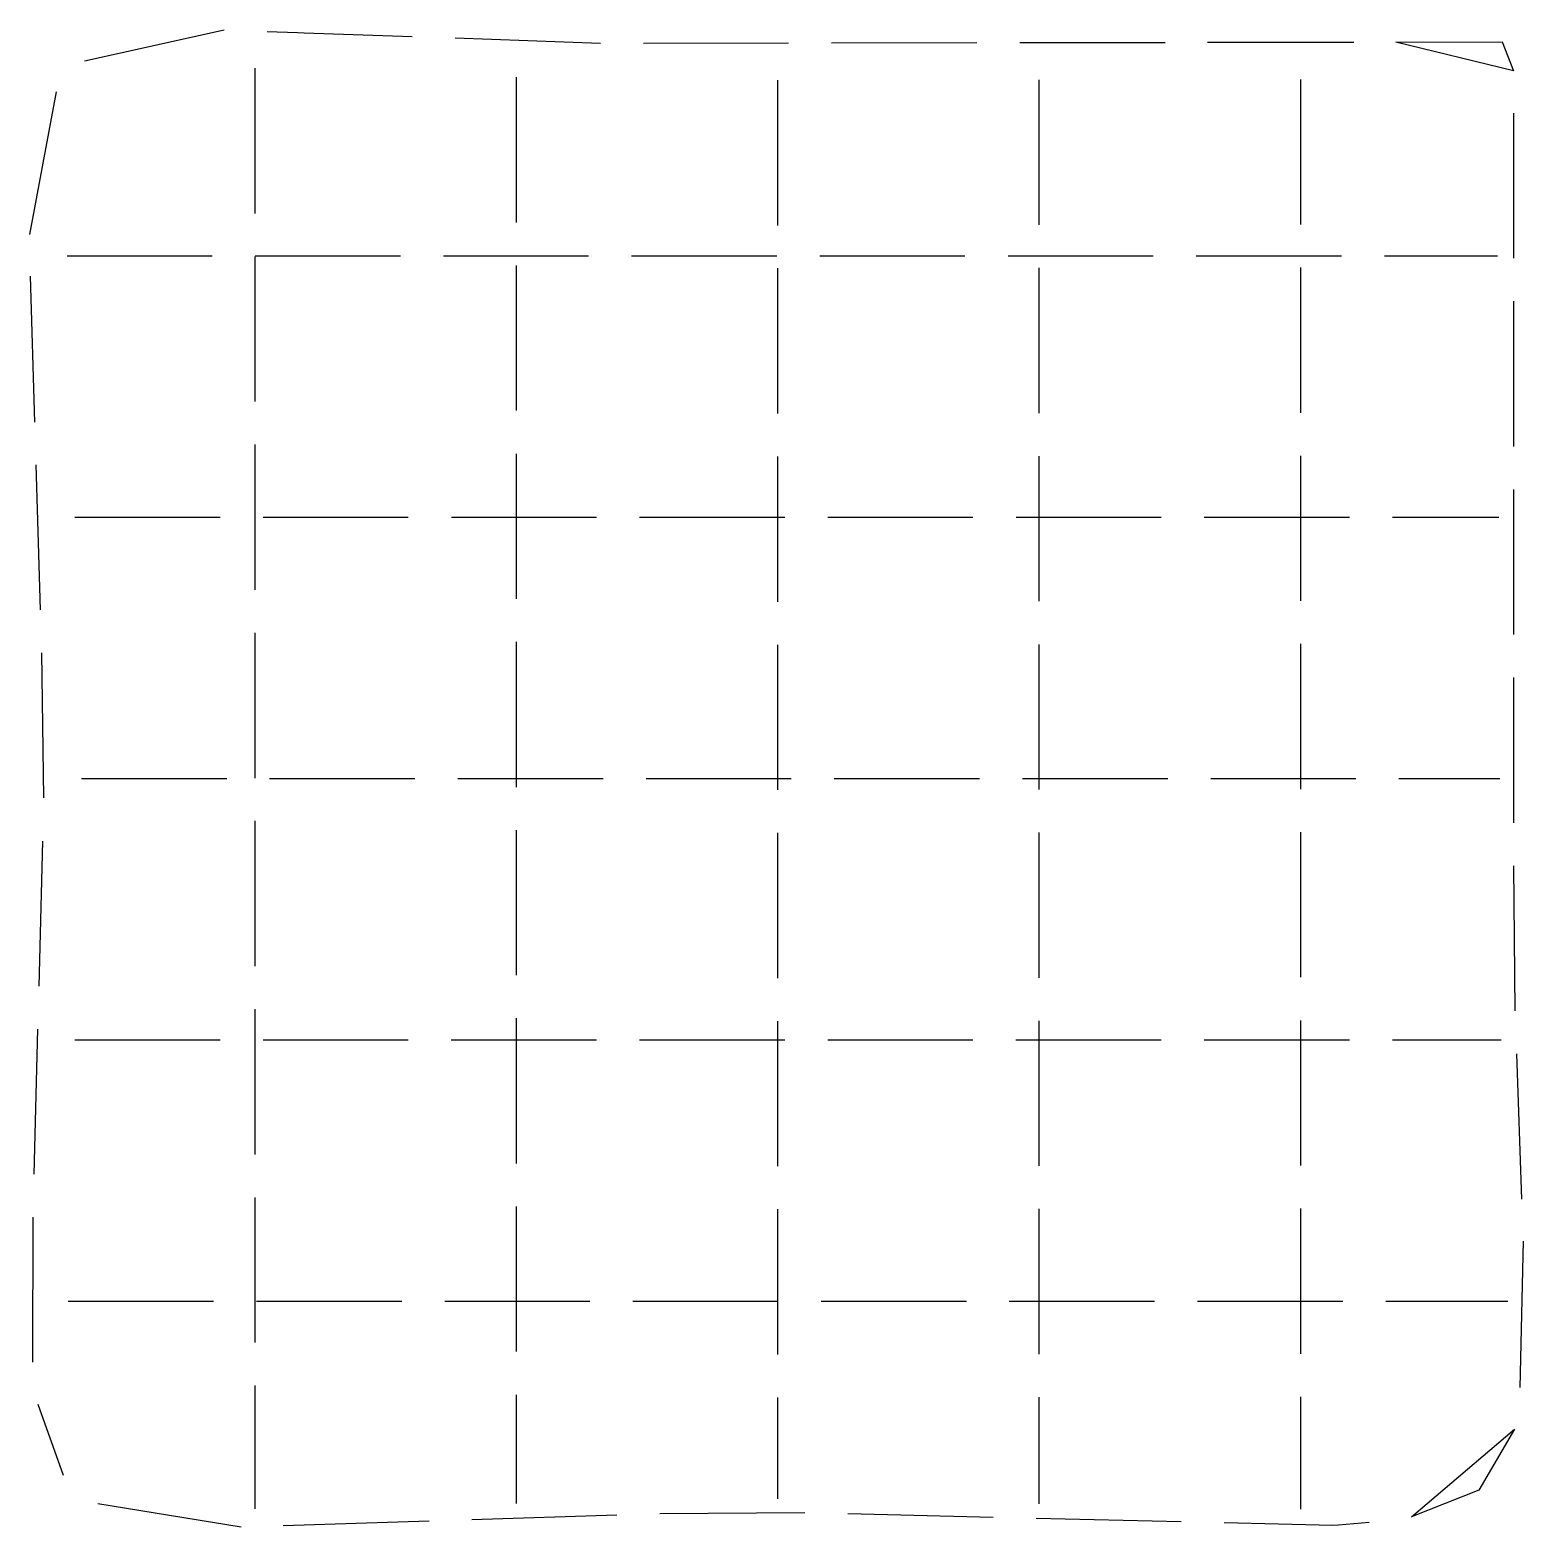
# Model space of a CAD drawing. Extents: x 0.4 to 14.7, y 0.4 to 14.8.
import ezdxf

# ---------------------------------------------------------------- set-up
doc = ezdxf.new("R2010")
doc.units = 0

msp = doc.modelspace()

# ---------------------------------------------------------------- linework, layer by layer
for p, q in [((0.962085, 14.456126), (2.297978, 14.751811)), ((2.708669, 14.737531), (2.99871, 14.727447)), ((2.99871, 14.727447), (3.060861, 14.725286)), ((3.060861, 14.725286), (4.096496, 14.689278)), ((4.507698, 14.674981), (5.894953, 14.626747)), ((6.306432, 14.62563), (7.694965, 14.627636)), ((8.106535, 14.62823), (9.494619, 14.630235)), ((9.906704, 14.63083), (11.295118, 14.632836)), ((11.699719, 14.63342), (13.101454, 14.635445)), ((13.500944, 14.636022), (14.520326, 14.637495)), ((14.626218, 14.36179), (13.500944, 14.636022)), ((14.520326, 14.637495), (14.626218, 14.36179)), ((2.592849, 14.258), (2.592849, 14.386)), ((2.592849, 12.997), (2.592849, 14.258)), ((5.092849, 13.039), (5.092849, 14.299)), ((7.592849, 13.01116), (7.592849, 14.272)), ((10.092849, 14.147), (10.092849, 14.275)), ((12.592849, 13.019), (12.592849, 14.279)), ((0.439521, 12.796422), (0.694808, 14.160941)), ((10.092849, 12.887), (10.092849, 14.147)), ((14.626213, 13.957131), (14.626198, 12.568461)), ((5.092849, 12.911), (5.092849, 13.039)), ((7.592849, 12.883), (7.592849, 13.01116)), ((12.592849, 12.891), (12.592849, 13.019)), ((0.794, 12.592238), (2.054, 12.592238)), ((0.794, 12.592238), (2.054, 12.592238)), ((2.054, 12.592238), (2.182, 12.592238)), ((2.592849, 12.163069), (2.592849, 12.586)), ((2.594, 12.592238), (2.722, 12.592238)), ((2.722, 12.592238), (3.982, 12.592238)), ((4.394, 12.592238), (4.522, 12.592238)), ((4.522, 12.592238), (5.782, 12.592238)), ((5.092849, 12.142992), (5.092849, 12.499)), ((6.193914, 12.592238), (7.162956, 12.592238)), ((7.162956, 12.592238), (7.582, 12.592238)), ((7.592849, 11.21116), (7.592849, 12.472)), ((7.994, 12.592238), (9.254, 12.592238)), ((9.254, 12.592238), (9.382, 12.592238)), ((9.794, 12.592238), (11.054, 12.592238)), ((10.092849, 11.215), (10.092849, 12.475)), ((11.054, 12.592238), (11.182, 12.592238)), ((11.593972, 12.592238), (12.245915, 12.592238)), ((12.245915, 12.592238), (12.982, 12.592238)), ((12.592849, 11.219), (12.592849, 12.479)), ((13.393941, 12.592238), (14.376267, 12.592238)), ((14.376267, 12.592238), (14.382865, 12.592238)), ((14.382865, 12.592238), (14.47592, 12.592238)), ((0.486422, 11.000251), (0.443672, 12.396406)), ((0.443678, 12.396202), (0.443678, 12.396202)), ((2.592849, 11.196822), (2.592849, 12.163069)), ((5.092849, 11.11072), (5.092849, 12.142992)), ((14.626193, 12.156902), (14.626178, 10.769161)), ((7.592849, 11.083), (7.592849, 11.21116)), ((10.092849, 11.087), (10.092849, 11.215)), ((12.592849, 11.091), (12.592849, 11.219)), ((2.592849, 10.658), (2.592849, 10.786)), ((2.592849, 9.397), (2.592849, 10.658)), ((5.092849, 9.439), (5.092849, 10.699)), ((7.592849, 10.54384), (7.592849, 10.672)), ((10.092849, 10.547), (10.092849, 10.675)), ((12.592849, 10.551), (12.592849, 10.679)), ((0.541377, 9.205481), (0.498905, 10.59255)), ((7.592849, 9.283), (7.592849, 10.54384)), ((10.092849, 9.287), (10.092849, 10.547)), ((12.592849, 9.291), (12.592849, 10.551)), ((14.626173, 10.357445), (14.626158, 8.968961)), ((0.869873, 10.092238), (2.023133, 10.092238)), ((0.869873, 10.092238), (2.023133, 10.092238)), ((2.023133, 10.092238), (2.258, 10.092238)), ((2.669951, 10.092238), (2.697558, 10.092238)), ((2.697558, 10.092238), (2.706195, 10.092238)), ((2.706195, 10.092238), (3.97576, 10.092238)), ((3.97576, 10.092238), (4.058, 10.092238)), ((4.47, 10.092238), (5.73, 10.092238)), ((5.73, 10.092238), (5.858, 10.092238)), ((6.269831, 10.092238), (7.20777, 10.092238)), ((7.20777, 10.092238), (7.658, 10.092238)), ((8.069983, 10.092238), (9.051624, 10.092238)), ((9.051624, 10.092238), (9.458, 10.092238)), ((9.87, 10.092238), (9.998, 10.092238)), ((9.998, 10.092238), (11.258, 10.092238)), ((11.67, 10.092238), (12.93, 10.092238)), ((12.93, 10.092238), (13.058, 10.092238)), ((13.469922, 10.092238), (14.368136, 10.092238)), ((14.368136, 10.092238), (14.48808, 10.092238)), ((5.092849, 9.311), (5.092849, 9.439)), ((2.592849, 8.695735), (2.592849, 8.986)), ((5.092849, 8.721655), (5.092849, 8.898955)), ((12.592849, 8.701466), (12.592849, 8.879)), ((0.571855, 7.405884), (0.553991, 8.793519)), ((7.592849, 7.61116), (7.592849, 8.872)), ((10.092849, 8.138915), (10.092849, 8.875)), ((2.592849, 7.597013), (2.592849, 8.695735)), ((5.092849, 8.600631), (5.092849, 8.721655)), ((5.092849, 7.552274), (5.092849, 8.600631)), ((12.592849, 7.490802), (12.592849, 8.701466)), ((14.626153, 8.557354), (14.626138, 7.168733)), ((10.092849, 7.486911), (10.092849, 8.138915)), ((0.931975, 7.592238), (2.061211, 7.592238)), ((0.931975, 7.592238), (2.061211, 7.592238)), ((2.061211, 7.592238), (2.321, 7.592238)), ((2.731714, 7.592238), (2.742381, 7.592238)), ((2.742381, 7.592238), (4.02868, 7.592238)), ((4.02868, 7.592238), (4.121, 7.592238)), ((4.532, 7.592238), (5.793, 7.592238)), ((5.793, 7.592238), (5.921, 7.592238)), ((6.331985, 7.592238), (7.373788, 7.592238)), ((7.373788, 7.592238), (7.721, 7.592238)), ((7.592849, 7.483), (7.592849, 7.61116)), ((8.132138, 7.592238), (9.356609, 7.592238)), ((9.356609, 7.592238), (9.521, 7.592238)), ((9.932, 7.592238), (11.193, 7.592238)), ((11.193, 7.592238), (11.321, 7.592238)), ((11.732, 7.592238), (12.993, 7.592238)), ((12.993, 7.592238), (13.121, 7.592238)), ((13.531841, 7.592238), (14.360266, 7.592238)), ((14.360266, 7.592238), (14.49816, 7.592238)), ((5.092849, 7.510951), (5.092849, 7.552274)), ((2.592849, 6.930807), (2.592849, 7.186)), ((5.092849, 6.914308), (5.092849, 7.099)), ((7.592849, 6.894554), (7.592849, 7.072)), ((10.092849, 5.815), (10.092849, 7.075)), ((12.592849, 6.89966), (12.592849, 7.079)), ((0.526491, 5.606153), (0.561485, 6.994495)), ((2.592849, 5.797024), (2.592849, 6.930807)), ((5.092849, 5.71097), (5.092849, 6.914308)), ((7.592849, 5.682904), (7.592849, 6.894554)), ((12.592849, 5.690922), (12.592849, 6.89966)), ((14.626133, 6.757216), (14.641449, 5.369472)), ((10.092849, 5.687), (10.092849, 5.815)), ((2.592849, 5.189249), (2.592849, 5.386)), ((5.092849, 5.2078), (5.092849, 5.299)), ((0.481146, 3.807115), (0.516127, 5.194942)), ((2.592849, 3.996938), (2.592849, 5.189249)), ((5.092849, 3.9478), (5.092849, 5.2078)), ((7.592849, 5.14384), (7.592849, 5.272)), ((10.092849, 5.091099), (10.092849, 5.275)), ((12.592849, 5.191), (12.592849, 5.279)), ((12.592849, 5.000691), (12.592849, 5.191)), ((0.868873, 5.092238), (2.022902, 5.092238)), ((0.868873, 5.092238), (2.022902, 5.092238)), ((2.022902, 5.092238), (2.258, 5.092238)), ((2.66861, 5.092238), (2.70522, 5.092238)), ((2.70522, 5.092238), (2.713758, 5.092238)), ((2.713758, 5.092238), (3.97576, 5.092238)), ((3.97576, 5.092238), (4.058, 5.092238)), ((4.469, 5.092238), (4.59716, 5.092238)), ((4.59716, 5.092238), (5.858, 5.092238)), ((6.268962, 5.092238), (7.206207, 5.092238)), ((7.206207, 5.092238), (7.658, 5.092238)), ((7.592849, 3.883), (7.592849, 5.14384)), ((8.069057, 5.092238), (9.307486, 5.092238)), ((9.307486, 5.092238), (9.458, 5.092238)), ((9.869, 5.092238), (9.99716, 5.092238)), ((9.99716, 5.092238), (11.258, 5.092238)), ((10.092849, 3.88703), (10.092849, 5.091099)), ((11.669, 5.092238), (12.92984, 5.092238)), ((12.92984, 5.092238), (13.058, 5.092238)), ((13.469, 5.092238), (14.50908, 5.092238)), ((12.592849, 3.890935), (12.592849, 5.000691)), ((14.655918, 4.958952), (14.704934, 3.568182)), ((5.092849, 3.911), (5.092849, 3.9478)), ((2.592849, 3.509223), (2.592849, 3.585864)), ((2.592849, 2.197), (2.592849, 3.509223)), ((5.092849, 2.239), (5.092849, 3.499)), ((7.592849, 2.21116), (7.592849, 3.472)), ((10.092849, 2.215), (10.092849, 3.475)), ((12.592849, 2.219), (12.592849, 3.479)), ((0.466603, 2.009121), (0.470786, 3.396104)), ((14.719095, 3.166385), (14.686762, 1.767617)), ((0.806, 2.592238), (2.067, 2.592238)), ((0.806, 2.592238), (2.067, 2.592238)), ((2.067, 2.592238), (2.195, 2.592238)), ((2.606, 2.592238), (3.867, 2.592238)), ((3.867, 2.592238), (3.995, 2.592238)), ((4.406, 2.592238), (5.667, 2.592238)), ((5.667, 2.592238), (5.795, 2.592238)), ((6.205789, 2.592238), (7.16486, 2.592238)), ((7.16486, 2.592238), (7.595, 2.592238)), ((8.006, 2.592238), (9.267, 2.592238)), ((9.267, 2.592238), (9.395, 2.592238)), ((9.806, 2.592238), (11.067, 2.592238)), ((11.067, 2.592238), (11.195, 2.592238)), ((11.605824, 2.592238), (12.852525, 2.592238)), ((12.852525, 2.592238), (12.995, 2.592238)), ((13.405976, 2.592238), (14.461282, 2.592238)), ((14.461282, 2.592238), (14.57292, 2.592238)), ((5.092849, 2.111), (5.092849, 2.239)), ((7.592849, 2.083), (7.592849, 2.21116)), ((10.092849, 2.087), (10.092849, 2.215)), ((12.592849, 2.091), (12.592849, 2.219)), ((2.592849, 0.6058), (2.592849, 1.786)), ((2.592849, 0.6058), (2.592849, 1.786)), ((0.760808, 0.926315), (0.517185, 1.605496)), ((5.092849, 0.65824), (5.092849, 1.699)), ((5.092849, 0.65824), (5.092849, 1.699)), ((7.592849, 0.70332), (7.592849, 1.67184)), ((7.592849, 0.70332), (7.592849, 1.67184)), ((10.092849, 0.65356), (10.092849, 1.675)), ((10.092849, 0.65356), (10.092849, 1.675)), ((12.592849, 0.6038), (12.592849, 1.678955)), ((12.592849, 0.6038), (12.592849, 1.678955)), ((13.652035, 0.53072), (14.635847, 1.369751)), ((14.635847, 1.369751), (14.295541, 0.784901)), ((14.295541, 0.784901), (13.652035, 0.53072)), ((2.460872, 0.432786), (1.088479, 0.656318)), ((2.460872, 0.432786), (1.088479, 0.656318)), ((4.258141, 0.489666), (2.860986, 0.445449)), ((6.051988, 0.546438), (4.664482, 0.502526)), ((7.851569, 0.568393), (6.464054, 0.559479)), ((9.651354, 0.525234), (8.262932, 0.558528)), ((11.450436, 0.482092), (10.062697, 0.51537)), ((12.899216, 0.447351), (11.861176, 0.472243)), ((12.954886, 0.452126), (12.899216, 0.447351)), ((13.247966, 0.475883), (12.954886, 0.452126))]:
    msp.add_line(p, q)

doc.saveas('drawing.dxf')
